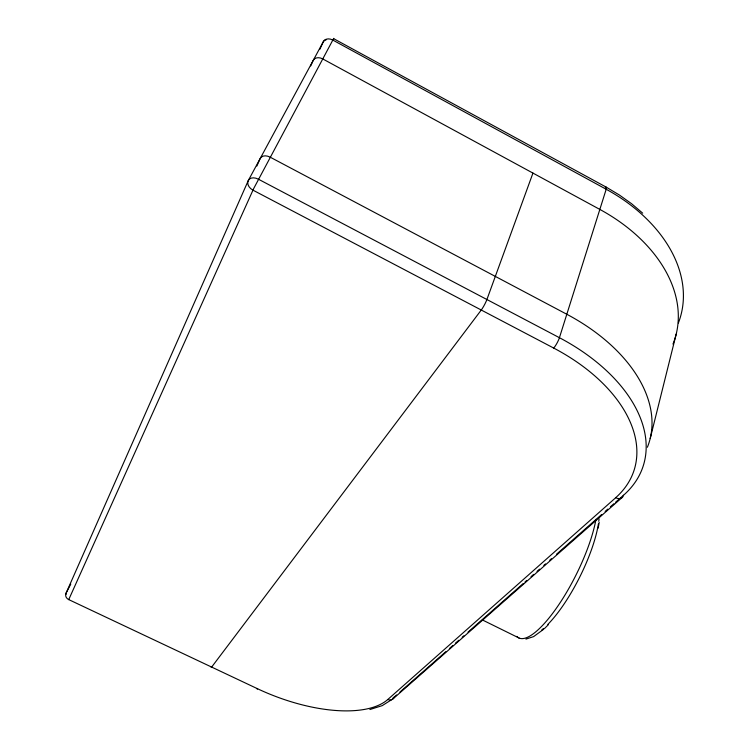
<?xml version="1.0" encoding="UTF-8"?>
<svg xmlns="http://www.w3.org/2000/svg" width="749" height="749" viewBox="0 0 749 749"><rect width="100%" height="100%" fill="white"/><g stroke="black" fill="none" stroke-linecap="round" stroke-linejoin="round"><path stroke-width="1.12" d="M598.142 528.167L599.219 522.437M642.698 213.175L631.585 203.728L619.376 195.012L606.203 187.128L333.661 38.667M650.179 438.596L676.197 334.12M532.951 173.085L486.906 299.516A8.408 1.245 -62.1 0 1 481.261 310.03L211.649 667.078A5.187 0.468 -64.3 0 1 211.33 666.816M256.841 166.053L260.156 158.582A8.529 5.889 31.1 0 1 270.136 157.15L566.815 314.262A160.277 100.366 18.3 0 1 647.379 447.256M310.704 65.921L313.101 60.613A8.014 6.029 33.5 0 1 322.669 58.881L599.837 209.42A151.392 104.411 17.6 0 1 672.958 344.109M319.879 49.265L323.259 41.813A7.883 5.271 29 0 1 326.33 39.744M70.771 584.098L66.118 593.049A5.252 2.172 25.5 0 0 66.249 594.21M68.721 599.64L253.733 188.458L333.736 38.349M544.514 628.533L548.352 624.713M678.369 322.997A149.669 105.057 17.4 0 0 606.194 189.254L332.753 40.034A7.911 6.058 34.1 0 0 323.259 41.813L248.293 180.528L66.118 593.049A5.271 4.784 15.4 0 0 68.655 599.565L257.609 688.78A111.723 49.312 21.6 0 0 387.832 699.472L615.669 497.757A7.453 5.571 46.2 0 0 623.533 495.248A162.252 99.308 18.4 0 0 559.428 337.705L606.194 189.254A7.808 1.404 -60.6 0 0 605.295 187.634M392.598 698.414A116.966 51.99 21.6 0 0 394.18 697.113L396.624 694.96M399.891 692.085L445.927 651.574M449.419 648.494L452.855 645.469M455.401 643.232L458.781 640.255M462.17 637.268L463.865 635.779M467.985 632.156L523.298 583.471M525.012 581.964L526.734 580.447M531.032 576.664L533.606 574.399M537.024 571.393L539.57 569.146M543.811 565.411L545.515 563.913M549.757 560.177L551.451 558.688M556.507 554.241L601.644 514.507M605.145 511.427L607.776 509.114M610.398 506.801L613.899 503.721M615.65 502.186L623.533 495.248M622.541 497.139L393.262 698.658L382.233 705.633L369.866 709.537M543.802 629.169L533.606 636.613L525.929 639.103M482.328 619.91L519.057 638.017M553.717 348.07L252.956 190.143A8.632 6.32 27.3 0 1 248.293 180.528A8.651 5.842 30.7 0 1 258.358 179.18L559.428 337.705A8.342 1.713 -61.6 0 1 553.717 348.07A154.903 94.224 18.4 0 1 631.791 425.919A154.884 94.205 18.4 0 1 615.641 497.739M595.961 519.347A81.538 22.985 -63.4 0 1 558.604 604.986A81.538 22.985 -63.4 0 1 516.801 636.378M599.05 518.851A75.452 21.581 -63.4 0 1 598.779 521.332M598.404 523.944A75.452 21.581 -63.4 0 1 547.791 624.46M543.521 628.486A75.452 21.581 -63.4 0 1 541.761 629.946M394.18 697.113A5.421 4.719 51.3 0 1 387.842 699.482M257.609 688.78A5.168 0.646 -64.6 0 1 257.141 688.453"/></g></svg>
